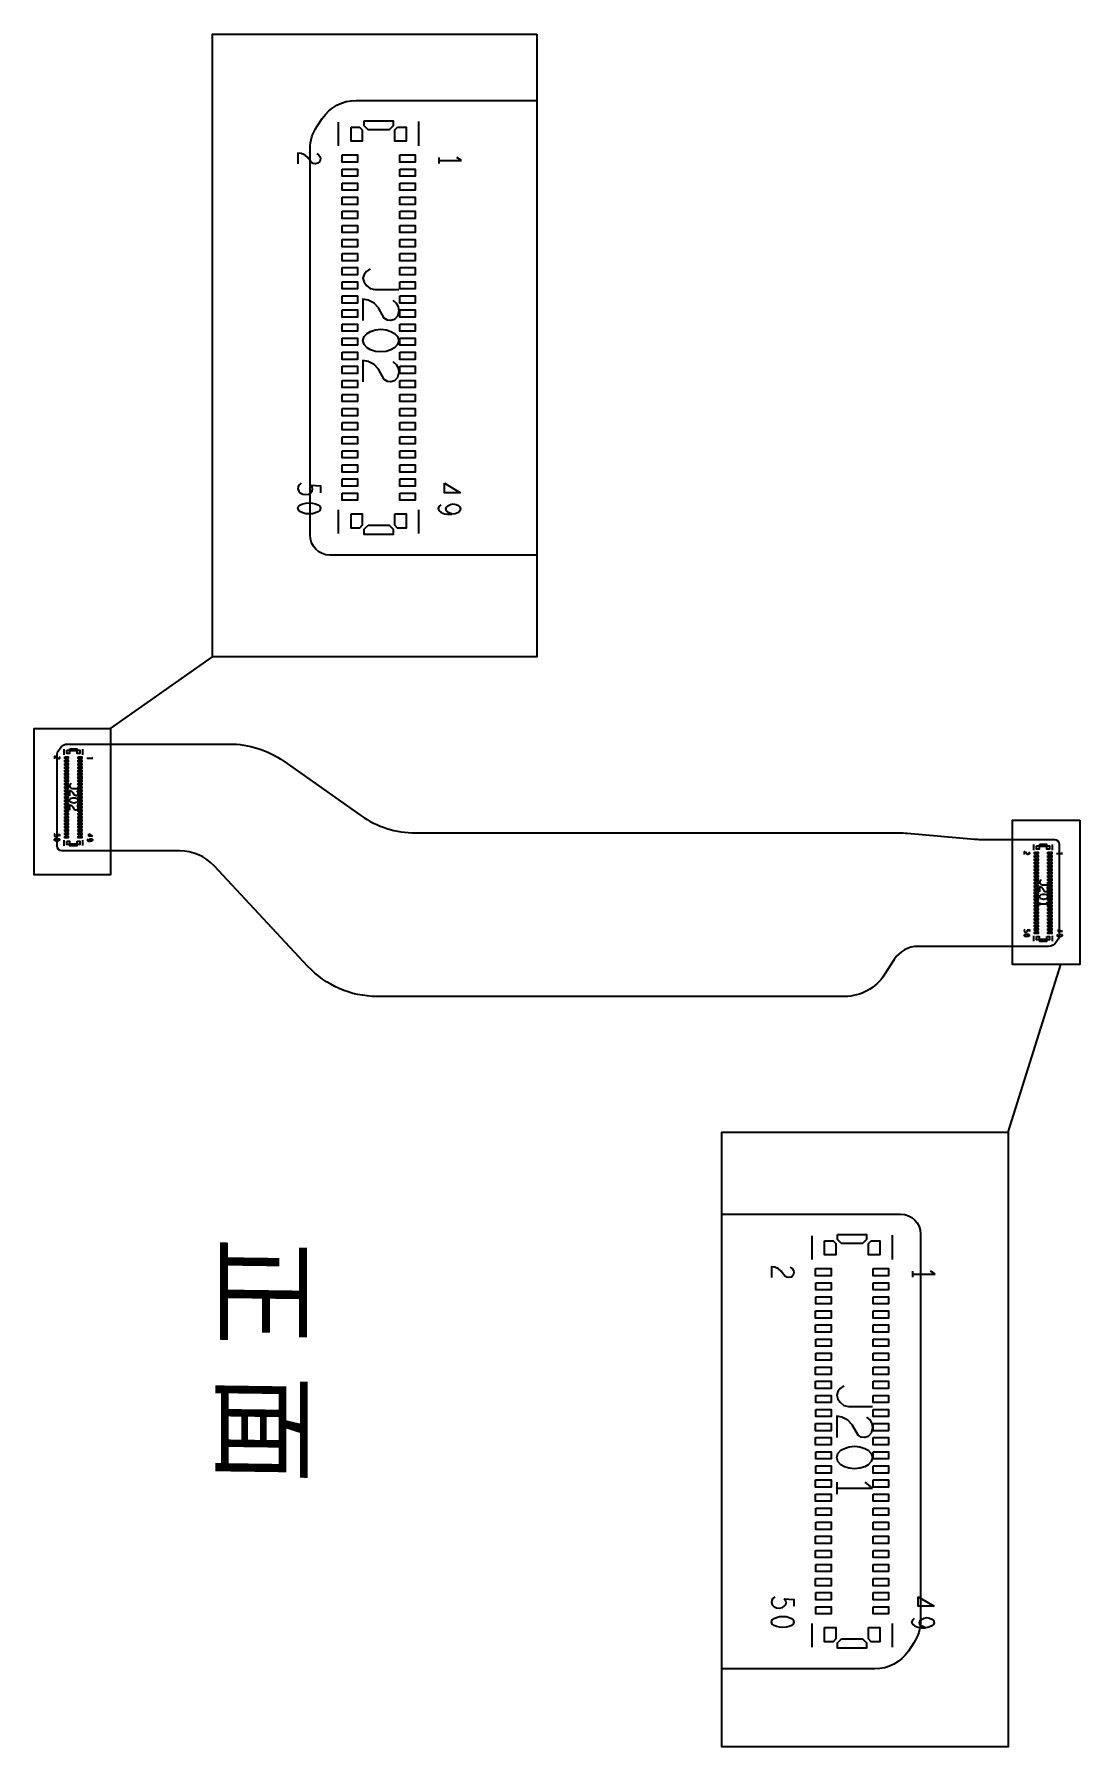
# Model space of a CAD drawing. Header units: millimetres. Extents: x 164 to 1164, y 133 to 906.
# Drawn here: x 1053 to 1163.6, y 710.1 to 891.2 of the extents above; entities that cross this region are included whole.
import ezdxf

# ---------------------------------------------------------------- set-up
doc = ezdxf.new("R2010")
doc.units = ezdxf.units.MM
for name, color, linetype in [('gbr-dxf_layer0', 7, 'Continuous'), ('lingjian_layer1', 7, 'Continuous'), ('outline_layer0', 7, 'Continuous'), ('備註', 1, 'Continuous')]:
    doc.layers.add(name, color=color, linetype=linetype)
doc.styles.get("Standard").update_dxf_attribs({"font": ''})
doc.styles.get('Standard').set_extended_font_data('SimSun')

msp = doc.modelspace()

# ---------------------------------------------------------------- linework, layer by layer
at = {"layer": 'gbr-dxf_layer0'}
for points in [[(1087.86, 882.09), (1090.92, 882.09), (1090.92, 881.54), (1090.5, 881.11), (1088.29, 881.11), (1087.86, 881.54)], [(1086.48, 881.41), (1087.37, 881.41), (1087.67, 881.11), (1087.67, 879.92), (1086.48, 879.92)], [(1091.41, 881.41), (1092.31, 881.41), (1092.31, 879.92), (1091.12, 879.92), (1091.12, 881.11)], [(1085.54, 878.47), (1087.16, 878.47), (1087.16, 877.71), (1085.54, 877.71)], [(1091.63, 878.47), (1093.25, 878.47), (1093.25, 877.71), (1091.63, 877.71)], [(1085.54, 876.98), (1087.16, 876.98), (1087.16, 876.22), (1085.54, 876.22)], [(1091.63, 876.98), (1093.25, 876.98), (1093.25, 876.22), (1091.63, 876.22)], [(1085.54, 875.49), (1087.16, 875.49), (1087.16, 874.73), (1085.54, 874.73)], [(1091.63, 875.49), (1093.25, 875.49), (1093.25, 874.73), (1091.63, 874.73)], [(1085.54, 874), (1087.16, 874), (1087.16, 873.24), (1085.54, 873.24)], [(1091.63, 874), (1093.25, 874), (1093.25, 873.24), (1091.63, 873.24)], [(1085.54, 872.51), (1087.16, 872.51), (1087.16, 871.75), (1085.54, 871.75)], [(1091.63, 872.51), (1093.25, 872.51), (1093.25, 871.75), (1091.63, 871.75)], [(1085.54, 871.02), (1087.16, 871.02), (1087.16, 870.26), (1085.54, 870.26)], [(1085.54, 869.53), (1087.16, 869.53), (1087.16, 868.77), (1085.54, 868.77)], [(1091.63, 871.02), (1093.25, 871.02), (1093.25, 870.26), (1091.63, 870.26)], [(1091.63, 869.53), (1093.25, 869.53), (1093.25, 868.77), (1091.63, 868.77)], [(1085.54, 868.04), (1087.16, 868.04), (1087.16, 867.28), (1085.54, 867.28)], [(1091.63, 868.04), (1093.25, 868.04), (1093.25, 867.28), (1091.63, 867.28)], [(1085.54, 866.55), (1087.16, 866.55), (1087.16, 865.79), (1085.54, 865.79)], [(1091.63, 866.55), (1093.25, 866.55), (1093.25, 865.79), (1091.63, 865.79)], [(1085.54, 865.06), (1087.16, 865.06), (1087.16, 864.3), (1085.54, 864.3)], [(1091.63, 865.06), (1093.25, 865.06), (1093.25, 864.3), (1091.63, 864.3)], [(1085.54, 863.57), (1087.16, 863.57), (1087.16, 862.81), (1085.54, 862.81)], [(1091.63, 863.57), (1093.25, 863.57), (1093.25, 862.81), (1091.63, 862.81)], [(1085.54, 862.08), (1087.16, 862.08), (1087.16, 861.32), (1085.54, 861.32)], [(1085.54, 860.59), (1087.16, 860.59), (1087.16, 859.83), (1085.54, 859.83)], [(1091.63, 862.08), (1093.25, 862.08), (1093.25, 861.32), (1091.63, 861.32)], [(1091.63, 860.59), (1093.25, 860.59), (1093.25, 859.83), (1091.63, 859.83)], [(1085.54, 859.1), (1087.16, 859.1), (1087.16, 858.34), (1085.54, 858.34)], [(1091.63, 859.1), (1093.25, 859.1), (1093.25, 858.34), (1091.63, 858.34)], [(1085.54, 857.61), (1087.16, 857.61), (1087.16, 856.85), (1085.54, 856.85)], [(1091.63, 857.61), (1093.25, 857.61), (1093.25, 856.85), (1091.63, 856.85)], [(1085.54, 856.12), (1087.16, 856.12), (1087.16, 855.36), (1085.54, 855.36)], [(1091.63, 856.12), (1093.25, 856.12), (1093.25, 855.36), (1091.63, 855.36)], [(1085.54, 854.63), (1087.16, 854.63), (1087.16, 853.87), (1085.54, 853.87)], [(1085.54, 853.14), (1087.16, 853.14), (1087.16, 852.38), (1085.54, 852.38)], [(1091.63, 854.63), (1093.25, 854.63), (1093.25, 853.87), (1091.63, 853.87)], [(1091.63, 853.14), (1093.25, 853.14), (1093.25, 852.38), (1091.63, 852.38)], [(1085.54, 851.65), (1087.16, 851.65), (1087.16, 850.89), (1085.54, 850.89)], [(1091.63, 851.65), (1093.25, 851.65), (1093.25, 850.89), (1091.63, 850.89)], [(1085.54, 850.16), (1087.16, 850.16), (1087.16, 849.4), (1085.54, 849.4)], [(1091.63, 850.16), (1093.25, 850.16), (1093.25, 849.4), (1091.63, 849.4)], [(1085.54, 848.67), (1087.16, 848.67), (1087.16, 847.91), (1085.54, 847.91)], [(1091.63, 848.67), (1093.25, 848.67), (1093.25, 847.91), (1091.63, 847.91)], [(1085.54, 847.18), (1087.16, 847.18), (1087.16, 846.42), (1085.54, 846.42)], [(1091.63, 847.18), (1093.25, 847.18), (1093.25, 846.42), (1091.63, 846.42)], [(1085.54, 845.69), (1087.16, 845.69), (1087.16, 844.93), (1085.54, 844.93)], [(1085.54, 844.2), (1087.16, 844.2), (1087.16, 843.44), (1085.54, 843.44)], [(1091.63, 845.69), (1093.25, 845.69), (1093.25, 844.93), (1091.63, 844.93)], [(1091.63, 844.2), (1093.25, 844.2), (1093.25, 843.44), (1091.63, 843.44)], [(1085.54, 842.71), (1087.16, 842.71), (1087.16, 841.95), (1085.54, 841.95)], [(1091.63, 842.71), (1093.25, 842.71), (1093.25, 841.95), (1091.63, 841.95)], [(1086.48, 840.5), (1087.67, 840.5), (1087.67, 839.3), (1087.37, 839.01), (1086.48, 839.01)], [(1091.12, 840.5), (1092.31, 840.5), (1092.31, 839.01), (1091.41, 839.01), (1091.12, 839.31)], [(1088.29, 839.3), (1090.5, 839.3), (1090.92, 838.88), (1090.92, 838.32), (1087.86, 838.32), (1087.86, 838.88)], [(1056.41, 815.51), (1056.62, 815.51), (1056.69, 815.44), (1056.69, 815.16), (1056.41, 815.16)], [(1056.74, 815.67), (1057.46, 815.67), (1057.46, 815.54), (1057.36, 815.44), (1056.84, 815.44), (1056.74, 815.54)], [(1057.57, 815.51), (1057.78, 815.51), (1057.78, 815.16), (1057.5, 815.16), (1057.5, 815.44)], [(1056.19, 814.82), (1056.57, 814.82), (1056.57, 814.64), (1056.19, 814.64)], [(1056.19, 814.47), (1056.57, 814.47), (1056.57, 814.29), (1056.19, 814.29)], [(1056.19, 814.12), (1056.57, 814.12), (1056.57, 813.94), (1056.19, 813.94)], [(1056.19, 813.77), (1056.57, 813.77), (1056.57, 813.59), (1056.19, 813.59)], [(1056.19, 813.42), (1056.57, 813.42), (1056.57, 813.24), (1056.19, 813.24)], [(1057.62, 814.82), (1058, 814.82), (1058, 814.64), (1057.62, 814.64)], [(1057.62, 814.47), (1058, 814.47), (1058, 814.29), (1057.62, 814.29)], [(1057.62, 814.12), (1058, 814.12), (1058, 813.94), (1057.62, 813.94)], [(1057.62, 813.77), (1058, 813.77), (1058, 813.59), (1057.62, 813.59)], [(1057.62, 813.42), (1058, 813.42), (1058, 813.24), (1057.62, 813.24)], [(1056.19, 813.07), (1056.57, 813.07), (1056.57, 812.89), (1056.19, 812.89)], [(1056.19, 812.72), (1056.57, 812.72), (1056.57, 812.54), (1056.19, 812.54)], [(1056.19, 812.37), (1056.57, 812.37), (1056.57, 812.19), (1056.19, 812.19)], [(1056.19, 812.02), (1056.57, 812.02), (1056.57, 811.84), (1056.19, 811.84)], [(1056.19, 811.67), (1056.57, 811.67), (1056.57, 811.49), (1056.19, 811.49)], [(1057.62, 813.07), (1058, 813.07), (1058, 812.89), (1057.62, 812.89)], [(1057.62, 812.72), (1058, 812.72), (1058, 812.54), (1057.62, 812.54)], [(1057.62, 812.37), (1058, 812.37), (1058, 812.19), (1057.62, 812.19)], [(1057.62, 812.02), (1058, 812.02), (1058, 811.84), (1057.62, 811.84)], [(1057.62, 811.67), (1058, 811.67), (1058, 811.49), (1057.62, 811.49)], [(1056.19, 811.32), (1056.57, 811.32), (1056.57, 811.14), (1056.19, 811.14)], [(1056.19, 810.97), (1056.57, 810.97), (1056.57, 810.79), (1056.19, 810.79)], [(1056.19, 810.62), (1056.57, 810.62), (1056.57, 810.44), (1056.19, 810.44)], [(1056.19, 810.27), (1056.57, 810.27), (1056.57, 810.09), (1056.19, 810.09)], [(1056.19, 809.92), (1056.57, 809.92), (1056.57, 809.74), (1056.19, 809.74)], [(1057.62, 811.32), (1058, 811.32), (1058, 811.14), (1057.62, 811.14)], [(1057.62, 810.97), (1058, 810.97), (1058, 810.79), (1057.62, 810.79)], [(1057.62, 810.62), (1058, 810.62), (1058, 810.44), (1057.62, 810.44)], [(1057.62, 810.27), (1058, 810.27), (1058, 810.09), (1057.62, 810.09)], [(1057.62, 809.92), (1058, 809.92), (1058, 809.74), (1057.62, 809.74)], [(1056.19, 809.57), (1056.57, 809.57), (1056.57, 809.39), (1056.19, 809.39)], [(1056.19, 809.22), (1056.57, 809.22), (1056.57, 809.04), (1056.19, 809.04)], [(1056.19, 808.87), (1056.57, 808.87), (1056.57, 808.69), (1056.19, 808.69)], [(1056.19, 808.52), (1056.57, 808.52), (1056.57, 808.34), (1056.19, 808.34)], [(1056.19, 808.17), (1056.57, 808.17), (1056.57, 807.99), (1056.19, 807.99)], [(1056.19, 807.82), (1056.57, 807.82), (1056.57, 807.64), (1056.19, 807.64)], [(1057.62, 809.57), (1058, 809.57), (1058, 809.39), (1057.62, 809.39)], [(1057.62, 809.22), (1058, 809.22), (1058, 809.04), (1057.62, 809.04)], [(1057.62, 808.87), (1058, 808.87), (1058, 808.69), (1057.62, 808.69)], [(1057.62, 808.52), (1058, 808.52), (1058, 808.34), (1057.62, 808.34)], [(1057.62, 808.17), (1058, 808.17), (1058, 807.99), (1057.62, 807.99)], [(1057.62, 807.82), (1058, 807.82), (1058, 807.64), (1057.62, 807.64)], [(1056.19, 807.47), (1056.57, 807.47), (1056.57, 807.29), (1056.19, 807.29)], [(1056.19, 807.12), (1056.57, 807.12), (1056.57, 806.94), (1056.19, 806.94)], [(1056.19, 806.77), (1056.57, 806.77), (1056.57, 806.59), (1056.19, 806.59)], [(1056.19, 806.42), (1056.57, 806.42), (1056.57, 806.24), (1056.19, 806.24)], [(1057.62, 807.47), (1058, 807.47), (1058, 807.29), (1057.62, 807.29)], [(1057.62, 807.12), (1058, 807.12), (1058, 806.94), (1057.62, 806.94)], [(1057.62, 806.77), (1058, 806.77), (1058, 806.59), (1057.62, 806.59)], [(1057.62, 806.42), (1058, 806.42), (1058, 806.24), (1057.62, 806.24)], [(1056.41, 805.9), (1056.69, 805.9), (1056.69, 805.62), (1056.62, 805.55), (1056.41, 805.55)], [(1056.84, 805.62), (1057.36, 805.62), (1057.46, 805.52), (1057.46, 805.39), (1056.74, 805.39), (1056.74, 805.52)], [(1057.5, 805.9), (1057.78, 805.9), (1057.78, 805.55), (1057.57, 805.55), (1057.5, 805.62)], [(1158.77, 804.72), (1159.16, 804.72), (1159.16, 804.54), (1158.77, 804.54)], [(1158.77, 804.37), (1159.16, 804.37), (1159.16, 804.19), (1158.77, 804.19)], [(1158.99, 805.41), (1159.2, 805.41), (1159.27, 805.34), (1159.27, 805.06), (1158.99, 805.06)], [(1159.32, 805.57), (1160.04, 805.57), (1160.04, 805.44), (1159.94, 805.34), (1159.42, 805.34), (1159.32, 805.44)], [(1160.16, 805.41), (1160.37, 805.41), (1160.37, 805.06), (1160.09, 805.06), (1160.09, 805.34)], [(1160.2, 804.72), (1160.59, 804.72), (1160.59, 804.54), (1160.2, 804.54)], [(1160.2, 804.37), (1160.59, 804.37), (1160.59, 804.19), (1160.2, 804.19)], [(1158.77, 804.02), (1159.16, 804.02), (1159.16, 803.84), (1158.77, 803.84)], [(1158.77, 803.67), (1159.16, 803.67), (1159.16, 803.49), (1158.77, 803.49)], [(1158.77, 803.32), (1159.16, 803.32), (1159.16, 803.14), (1158.77, 803.14)], [(1158.77, 802.97), (1159.16, 802.97), (1159.16, 802.79), (1158.77, 802.79)], [(1158.77, 802.62), (1159.16, 802.62), (1159.16, 802.44), (1158.77, 802.44)], [(1160.2, 804.02), (1160.59, 804.02), (1160.59, 803.84), (1160.2, 803.84)], [(1160.2, 803.67), (1160.59, 803.67), (1160.59, 803.49), (1160.2, 803.49)], [(1160.2, 803.32), (1160.59, 803.32), (1160.59, 803.14), (1160.2, 803.14)], [(1160.2, 802.97), (1160.59, 802.97), (1160.59, 802.79), (1160.2, 802.79)], [(1160.2, 802.62), (1160.59, 802.62), (1160.59, 802.44), (1160.2, 802.44)], [(1158.77, 802.27), (1159.16, 802.27), (1159.16, 802.09), (1158.77, 802.09)], [(1158.77, 801.92), (1159.16, 801.92), (1159.16, 801.74), (1158.77, 801.74)], [(1158.77, 801.57), (1159.16, 801.57), (1159.16, 801.39), (1158.77, 801.39)], [(1158.77, 801.22), (1159.16, 801.22), (1159.16, 801.04), (1158.77, 801.04)], [(1158.77, 800.87), (1159.16, 800.87), (1159.16, 800.69), (1158.77, 800.69)], [(1160.2, 802.27), (1160.59, 802.27), (1160.59, 802.09), (1160.2, 802.09)], [(1160.2, 801.92), (1160.59, 801.92), (1160.59, 801.74), (1160.2, 801.74)], [(1160.2, 801.57), (1160.59, 801.57), (1160.59, 801.39), (1160.2, 801.39)], [(1160.2, 801.22), (1160.59, 801.22), (1160.59, 801.04), (1160.2, 801.04)], [(1160.2, 800.87), (1160.59, 800.87), (1160.59, 800.69), (1160.2, 800.69)], [(1158.77, 800.52), (1159.16, 800.52), (1159.16, 800.34), (1158.77, 800.34)], [(1158.77, 800.17), (1159.16, 800.17), (1159.16, 799.99), (1158.77, 799.99)], [(1158.77, 799.82), (1159.16, 799.82), (1159.16, 799.64), (1158.77, 799.64)], [(1158.77, 799.47), (1159.16, 799.47), (1159.16, 799.29), (1158.77, 799.29)], [(1158.77, 799.12), (1159.16, 799.12), (1159.16, 798.94), (1158.77, 798.94)], [(1158.77, 798.77), (1159.16, 798.77), (1159.16, 798.59), (1158.77, 798.59)], [(1160.2, 800.52), (1160.59, 800.52), (1160.59, 800.34), (1160.2, 800.34)], [(1160.2, 800.17), (1160.59, 800.17), (1160.59, 799.99), (1160.2, 799.99)], [(1160.2, 799.82), (1160.59, 799.82), (1160.59, 799.64), (1160.2, 799.64)], [(1160.2, 799.47), (1160.59, 799.47), (1160.59, 799.29), (1160.2, 799.29)], [(1160.2, 799.12), (1160.59, 799.12), (1160.59, 798.94), (1160.2, 798.94)], [(1160.2, 798.77), (1160.59, 798.77), (1160.59, 798.59), (1160.2, 798.59)], [(1158.77, 798.42), (1159.16, 798.42), (1159.16, 798.24), (1158.77, 798.24)], [(1158.77, 798.07), (1159.16, 798.07), (1159.16, 797.89), (1158.77, 797.89)], [(1158.77, 797.72), (1159.16, 797.72), (1159.16, 797.54), (1158.77, 797.54)], [(1158.77, 797.37), (1159.16, 797.37), (1159.16, 797.19), (1158.77, 797.19)], [(1158.77, 797.02), (1159.16, 797.02), (1159.16, 796.84), (1158.77, 796.84)], [(1160.2, 798.42), (1160.59, 798.42), (1160.59, 798.24), (1160.2, 798.24)], [(1160.2, 798.07), (1160.59, 798.07), (1160.59, 797.89), (1160.2, 797.89)], [(1160.2, 797.72), (1160.59, 797.72), (1160.59, 797.54), (1160.2, 797.54)], [(1160.2, 797.37), (1160.59, 797.37), (1160.59, 797.19), (1160.2, 797.19)], [(1160.2, 797.02), (1160.59, 797.02), (1160.59, 796.84), (1160.2, 796.84)], [(1158.77, 796.67), (1159.16, 796.67), (1159.16, 796.49), (1158.77, 796.49)], [(1158.77, 796.32), (1159.16, 796.32), (1159.16, 796.14), (1158.77, 796.14)], [(1158.99, 795.8), (1159.27, 795.8), (1159.27, 795.52), (1159.2, 795.45), (1158.99, 795.45)], [(1159.42, 795.52), (1159.94, 795.52), (1160.04, 795.42), (1160.04, 795.29), (1159.32, 795.29), (1159.32, 795.42)], [(1160.09, 795.8), (1160.37, 795.8), (1160.37, 795.45), (1160.16, 795.45), (1160.09, 795.52)], [(1160.2, 796.67), (1160.59, 796.67), (1160.59, 796.49), (1160.2, 796.49)], [(1160.2, 796.32), (1160.59, 796.32), (1160.59, 796.14), (1160.2, 796.14)], [(1137.95, 764.31), (1141.01, 764.31), (1141.01, 763.76), (1140.59, 763.33), (1138.37, 763.33), (1137.95, 763.76)], [(1136.56, 763.63), (1137.46, 763.63), (1137.76, 763.33), (1137.76, 762.14), (1136.56, 762.14)], [(1141.5, 763.63), (1142.4, 763.63), (1142.4, 762.14), (1141.21, 762.14), (1141.21, 763.33)], [(1135.62, 760.69), (1137.25, 760.69), (1137.25, 759.93), (1135.62, 759.93)], [(1135.63, 759.2), (1137.25, 759.2), (1137.25, 758.44), (1135.63, 758.44)], [(1141.71, 760.69), (1143.34, 760.69), (1143.34, 759.93), (1141.71, 759.93)], [(1141.71, 759.2), (1143.34, 759.2), (1143.34, 758.44), (1141.71, 758.44)], [(1135.63, 757.71), (1137.25, 757.71), (1137.25, 756.95), (1135.63, 756.95)], [(1141.71, 757.71), (1143.34, 757.71), (1143.34, 756.95), (1141.71, 756.95)], [(1135.62, 756.22), (1137.25, 756.22), (1137.25, 755.46), (1135.62, 755.46)], [(1141.71, 756.22), (1143.34, 756.22), (1143.34, 755.46), (1141.71, 755.46)], [(1135.62, 754.73), (1137.25, 754.73), (1137.25, 753.97), (1135.62, 753.97)], [(1141.71, 754.73), (1143.34, 754.73), (1143.34, 753.97), (1141.71, 753.97)], [(1135.63, 753.24), (1137.25, 753.24), (1137.25, 752.48), (1135.63, 752.48)], [(1135.63, 751.75), (1137.25, 751.75), (1137.25, 750.99), (1135.63, 750.99)], [(1141.71, 753.24), (1143.34, 753.24), (1143.34, 752.48), (1141.71, 752.48)], [(1141.71, 751.75), (1143.34, 751.75), (1143.34, 750.99), (1141.71, 750.99)], [(1135.62, 750.26), (1137.25, 750.26), (1137.25, 749.5), (1135.62, 749.5)], [(1141.71, 750.26), (1143.34, 750.26), (1143.34, 749.5), (1141.71, 749.5)], [(1135.62, 748.77), (1137.25, 748.77), (1137.25, 748.01), (1135.62, 748.01)], [(1141.71, 748.77), (1143.34, 748.77), (1143.34, 748.01), (1141.71, 748.01)], [(1135.63, 747.28), (1137.25, 747.28), (1137.25, 746.52), (1135.63, 746.52)], [(1141.71, 747.28), (1143.34, 747.28), (1143.34, 746.52), (1141.71, 746.52)], [(1135.63, 745.79), (1137.25, 745.79), (1137.25, 745.03), (1135.63, 745.03)], [(1141.71, 745.79), (1143.34, 745.79), (1143.34, 745.03), (1141.71, 745.03)], [(1135.62, 744.3), (1137.25, 744.3), (1137.25, 743.54), (1135.62, 743.54)], [(1135.62, 742.81), (1137.25, 742.81), (1137.25, 742.05), (1135.62, 742.05)], [(1141.71, 744.3), (1143.34, 744.3), (1143.34, 743.54), (1141.71, 743.54)], [(1141.71, 742.81), (1143.34, 742.81), (1143.34, 742.05), (1141.71, 742.05)], [(1135.63, 741.32), (1137.25, 741.32), (1137.25, 740.56), (1135.63, 740.56)], [(1141.71, 741.32), (1143.34, 741.32), (1143.34, 740.56), (1141.71, 740.56)], [(1135.63, 739.83), (1137.25, 739.83), (1137.25, 739.07), (1135.63, 739.07)], [(1141.71, 739.83), (1143.34, 739.83), (1143.34, 739.07), (1141.71, 739.07)], [(1135.62, 738.34), (1137.25, 738.34), (1137.25, 737.58), (1135.62, 737.58)], [(1141.71, 738.34), (1143.34, 738.34), (1143.34, 737.58), (1141.71, 737.58)], [(1135.62, 736.85), (1137.25, 736.85), (1137.25, 736.09), (1135.62, 736.09)], [(1135.63, 735.36), (1137.25, 735.36), (1137.25, 734.6), (1135.63, 734.6)], [(1141.71, 736.85), (1143.34, 736.85), (1143.34, 736.09), (1141.71, 736.09)], [(1141.71, 735.36), (1143.34, 735.36), (1143.34, 734.6), (1141.71, 734.6)], [(1135.63, 733.87), (1137.25, 733.87), (1137.25, 733.11), (1135.63, 733.11)], [(1141.71, 733.87), (1143.34, 733.87), (1143.34, 733.11), (1141.71, 733.11)], [(1135.62, 732.38), (1137.25, 732.38), (1137.25, 731.62), (1135.62, 731.62)], [(1141.71, 732.38), (1143.34, 732.38), (1143.34, 731.62), (1141.71, 731.62)], [(1135.62, 730.89), (1137.25, 730.89), (1137.25, 730.13), (1135.62, 730.13)], [(1141.71, 730.89), (1143.34, 730.89), (1143.34, 730.13), (1141.71, 730.13)], [(1135.63, 729.4), (1137.25, 729.4), (1137.25, 728.64), (1135.63, 728.64)], [(1141.71, 729.4), (1143.34, 729.4), (1143.34, 728.64), (1141.71, 728.64)], [(1135.62, 727.91), (1137.25, 727.91), (1137.25, 727.15), (1135.62, 727.15)], [(1135.63, 726.42), (1137.25, 726.42), (1137.25, 725.66), (1135.63, 725.66)], [(1141.71, 727.91), (1143.34, 727.91), (1143.34, 727.15), (1141.71, 727.15)], [(1141.71, 726.42), (1143.34, 726.42), (1143.34, 725.66), (1141.71, 725.66)], [(1135.63, 724.93), (1137.25, 724.93), (1137.25, 724.17), (1135.63, 724.17)], [(1141.71, 724.93), (1143.34, 724.93), (1143.34, 724.17), (1141.71, 724.17)], [(1136.56, 722.72), (1137.76, 722.72), (1137.76, 721.52), (1137.46, 721.23), (1136.56, 721.23)], [(1141.21, 722.72), (1142.4, 722.72), (1142.4, 721.23), (1141.5, 721.23), (1141.21, 721.52)], [(1138.37, 721.52), (1140.59, 721.52), (1141.01, 721.1), (1141.01, 720.54), (1137.95, 720.54), (1137.95, 721.1)]]:
    msp.add_lwpolyline(points, close=True, dxfattribs=at)
at = {"layer": 'lingjian_layer1'}
for p, q in [((1085.13, 881.95), (1085.13, 879.42)), ((1093.66, 879.42), (1093.66, 882)), ((1095.78, 878.21), (1095.78, 877.57)), ((1095.78, 877.89), (1098.16, 877.89)), ((1098.16, 877.89), (1097.68, 878.21)), ((1096.36, 843.75), (1098.07, 842.75)), ((1085.13, 840.95), (1085.13, 838.43)), ((1093.66, 838.45), (1093.66, 840.95)), ((1056.1, 815.63), (1056.1, 815.04)), ((1058.1, 815.04), (1058.1, 815.64)), ((1058.6, 814.76), (1058.6, 814.6)), ((1058.6, 814.68), (1059.16, 814.68)), ((1059.16, 814.68), (1059.05, 814.76)), ((1056.1, 806), (1056.1, 805.41)), ((1058.1, 805.42), (1058.1, 806)), ((1058.74, 806.66), (1059.14, 806.43)), ((1158.68, 805.53), (1158.68, 804.94)), ((1160.68, 804.94), (1160.68, 805.54)), ((1161.18, 804.66), (1161.18, 804.5)), ((1161.18, 804.58), (1161.74, 804.58)), ((1161.74, 804.58), (1161.63, 804.66)), ((1159.3, 799.41), (1159.3, 799.11)), ((1159.3, 799.26), (1160.19, 799.26)), ((1160.19, 799.26), (1160.01, 799.41)), ((1158.68, 795.9), (1158.68, 795.31)), ((1160.68, 795.32), (1160.68, 795.9)), ((1161.32, 796.56), (1161.72, 796.33)), ((1135.22, 764.17), (1135.22, 761.64)), ((1143.74, 761.64), (1143.74, 764.22)), ((1145.87, 760.43), (1145.87, 759.79)), ((1145.87, 760.11), (1148.25, 760.11)), ((1148.25, 760.11), (1147.77, 760.43)), ((1137.85, 738.11), (1137.85, 736.82)), ((1137.85, 737.46), (1141.63, 737.46)), ((1141.63, 737.46), (1140.87, 738.11)), ((1146.45, 725.97), (1148.16, 724.97)), ((1135.22, 723.17), (1135.22, 720.65)), ((1143.74, 720.66), (1143.74, 723.17))]:
    msp.add_line(p, q, dxfattribs=at)
for points in [[(1082.85, 878.61), (1083.09, 878.45), (1083.2, 878.26), (1083.24, 878.05), (1083.17, 877.77), (1082.97, 877.59), (1082.73, 877.53), (1082.49, 877.56), (1082.29, 877.67), (1081.9, 878.21), (1081.62, 878.45), (1081.22, 878.61), (1080.86, 878.67), (1080.86, 877.53)], [(1088.49, 866.41), (1088.11, 866.14), (1087.86, 865.81), (1087.73, 865.44), (1087.86, 865), (1088.11, 864.68), (1088.49, 864.35), (1088.99, 864.25), (1091.52, 864.25)], [(1090.89, 863.11), (1091.26, 862.79), (1091.45, 862.41), (1091.52, 861.98), (1091.39, 861.43), (1091.08, 861.06), (1090.7, 860.95), (1090.32, 861), (1090, 861.22), (1089.37, 862.3), (1088.93, 862.79), (1088.3, 863.11), (1087.73, 863.22), (1087.73, 860.95)], [(1090.89, 856.62), (1091.26, 856.3), (1091.45, 855.92), (1091.52, 855.49), (1091.39, 854.95), (1091.08, 854.57), (1090.7, 854.46), (1090.32, 854.51), (1090, 854.73), (1089.37, 855.81), (1088.93, 856.3), (1088.3, 856.62), (1087.73, 856.73), (1087.73, 854.46)], [(1081.22, 843.75), (1081.02, 843.59), (1080.9, 843.4), (1080.86, 843.15), (1080.94, 842.91), (1081.1, 842.72), (1081.38, 842.59), (1081.7, 842.56), (1082.01, 842.61), (1082.21, 842.75), (1082.37, 842.94), (1082.41, 843.13), (1082.37, 843.32), (1082.21, 843.56)], [(1082.21, 843.56), (1083.24, 843.48), (1083.24, 842.75)], [(1098.07, 842.75), (1096.36, 842.75), (1096.36, 843.75)], [(1095.97, 841.48), (1095.77, 841.29), (1095.69, 841.07), (1095.77, 840.86), (1096.01, 840.67), (1096.36, 840.53), (1096.72, 840.48), (1097.16, 840.48)], [(1055.56, 814.85), (1055.62, 814.81), (1055.64, 814.77), (1055.65, 814.72), (1055.64, 814.65), (1055.59, 814.61), (1055.53, 814.6), (1055.48, 814.6), (1055.43, 814.63), (1055.34, 814.75), (1055.27, 814.81), (1055.18, 814.85), (1055.1, 814.86), (1055.1, 814.6)], [(1056.89, 811.98), (1056.8, 811.92), (1056.74, 811.84), (1056.71, 811.76), (1056.74, 811.65), (1056.8, 811.58), (1056.89, 811.5), (1057, 811.48), (1057.6, 811.48)], [(1057.45, 811.21), (1057.54, 811.13), (1057.58, 811.04), (1057.6, 810.94), (1057.57, 810.82), (1057.49, 810.73), (1057.4, 810.7), (1057.32, 810.71), (1057.24, 810.76), (1057.09, 811.02), (1056.99, 811.13), (1056.84, 811.21), (1056.71, 811.23), (1056.71, 810.7)], [(1057.45, 809.68), (1057.54, 809.61), (1057.58, 809.52), (1057.6, 809.42), (1057.57, 809.29), (1057.49, 809.2), (1057.4, 809.18), (1057.32, 809.19), (1057.24, 809.24), (1057.09, 809.49), (1056.99, 809.61), (1056.84, 809.68), (1056.71, 809.71), (1056.71, 809.18)], [(1055.18, 806.66), (1055.13, 806.62), (1055.1, 806.58), (1055.1, 806.52), (1055.11, 806.46), (1055.15, 806.42), (1055.22, 806.39), (1055.29, 806.38), (1055.37, 806.39), (1055.41, 806.43), (1055.45, 806.47), (1055.46, 806.52), (1055.45, 806.56), (1055.41, 806.62)], [(1055.41, 806.62), (1055.65, 806.6), (1055.65, 806.43)], [(1058.64, 806.13), (1058.6, 806.08), (1058.58, 806.03), (1058.6, 805.98), (1058.65, 805.94), (1058.74, 805.91), (1058.82, 805.89), (1058.92, 805.89)], [(1059.14, 806.43), (1058.74, 806.43), (1058.74, 806.66)], [(1158.14, 804.75), (1158.2, 804.71), (1158.23, 804.67), (1158.24, 804.62), (1158.22, 804.55), (1158.17, 804.51), (1158.12, 804.5), (1158.06, 804.5), (1158.01, 804.53), (1157.92, 804.65), (1157.85, 804.71), (1157.76, 804.75), (1157.68, 804.76), (1157.68, 804.5)], [(1159.47, 801.8), (1159.39, 801.74), (1159.33, 801.66), (1159.3, 801.57), (1159.33, 801.47), (1159.39, 801.4), (1159.47, 801.32), (1159.59, 801.29), (1160.19, 801.29)], [(1160.04, 801.03), (1160.13, 800.95), (1160.17, 800.86), (1160.19, 800.76), (1160.16, 800.63), (1160.08, 800.54), (1159.99, 800.52), (1159.9, 800.53), (1159.83, 800.58), (1159.68, 800.84), (1159.58, 800.95), (1159.43, 801.03), (1159.3, 801.05), (1159.3, 800.52)], [(1157.76, 796.56), (1157.71, 796.52), (1157.69, 796.48), (1157.68, 796.42), (1157.7, 796.36), (1157.73, 796.32), (1157.8, 796.29), (1157.87, 796.28), (1157.95, 796.29), (1157.99, 796.33), (1158.03, 796.37), (1158.04, 796.41), (1158.03, 796.46), (1157.99, 796.52)], [(1157.99, 796.52), (1158.24, 796.5), (1158.24, 796.33)], [(1161.22, 796.03), (1161.18, 795.98), (1161.16, 795.93), (1161.18, 795.88), (1161.23, 795.84), (1161.32, 795.81), (1161.4, 795.79), (1161.5, 795.79)], [(1161.72, 796.33), (1161.32, 796.33), (1161.32, 796.56)], [(1132.94, 760.83), (1133.17, 760.67), (1133.29, 760.48), (1133.33, 760.26), (1133.25, 759.99), (1133.06, 759.8), (1132.82, 759.75), (1132.58, 759.78), (1132.38, 759.89), (1131.98, 760.43), (1131.71, 760.67), (1131.31, 760.83), (1130.95, 760.89), (1130.95, 759.75)], [(1138.6, 748.28), (1138.23, 748.01), (1137.97, 747.68), (1137.85, 747.31), (1137.97, 746.87), (1138.23, 746.55), (1138.6, 746.22), (1139.11, 746.12), (1141.63, 746.12)], [(1141, 744.98), (1141.38, 744.66), (1141.57, 744.28), (1141.63, 743.84), (1141.51, 743.3), (1141.19, 742.93), (1140.81, 742.82), (1140.43, 742.87), (1140.12, 743.09), (1139.49, 744.17), (1139.04, 744.66), (1138.41, 744.98), (1137.85, 745.09), (1137.85, 742.82)], [(1131.31, 725.97), (1131.11, 725.8), (1130.99, 725.62), (1130.95, 725.37), (1131.03, 725.13), (1131.19, 724.94), (1131.47, 724.8), (1131.79, 724.78), (1132.1, 724.83), (1132.3, 724.97), (1132.46, 725.16), (1132.5, 725.35), (1132.46, 725.53), (1132.3, 725.78)], [(1132.3, 725.78), (1133.33, 725.7), (1133.33, 724.97)], [(1148.16, 724.97), (1146.45, 724.97), (1146.45, 725.97)], [(1146.06, 723.7), (1145.86, 723.51), (1145.78, 723.29), (1145.86, 723.08), (1146.09, 722.89), (1146.45, 722.75), (1146.81, 722.7), (1147.24, 722.7)]]:
    msp.add_lwpolyline(points, dxfattribs=at)
for points in [[(1089.62, 860.03), (1090.19, 859.97), (1090.7, 859.81), (1091.08, 859.6), (1091.39, 859.27), (1091.52, 858.84), (1091.39, 858.41), (1091.08, 858.08), (1090.7, 857.87), (1090.19, 857.7), (1089.62, 857.65), (1089.06, 857.7), (1088.55, 857.87), (1088.17, 858.08), (1087.86, 858.41), (1087.73, 858.84), (1087.86, 859.27), (1088.17, 859.6), (1088.55, 859.81), (1089.06, 859.97)], [(1082.05, 841.69), (1082.41, 841.66), (1082.73, 841.58), (1082.97, 841.47), (1083.17, 841.31), (1083.24, 841.1), (1083.17, 840.88), (1082.97, 840.72), (1082.73, 840.61), (1082.41, 840.53), (1082.05, 840.5), (1081.7, 840.53), (1081.38, 840.61), (1081.14, 840.72), (1080.94, 840.88), (1080.86, 841.1), (1080.94, 841.31), (1081.14, 841.47), (1081.38, 841.58), (1081.7, 841.66)], [(1097.28, 841.56), (1097.59, 841.51), (1097.83, 841.4), (1097.99, 841.24), (1098.07, 841.02), (1097.99, 840.83), (1097.83, 840.67), (1097.51, 840.53), (1097.16, 840.48), (1096.8, 840.64), (1096.6, 840.8), (1096.52, 841.02), (1096.56, 841.21), (1096.72, 841.37), (1097, 841.51)], [(1057.15, 810.49), (1057.29, 810.47), (1057.4, 810.43), (1057.49, 810.38), (1057.57, 810.31), (1057.6, 810.21), (1057.57, 810.1), (1057.49, 810.03), (1057.4, 809.98), (1057.29, 809.94), (1057.15, 809.93), (1057.02, 809.94), (1056.9, 809.98), (1056.81, 810.03), (1056.74, 810.1), (1056.71, 810.21), (1056.74, 810.31), (1056.81, 810.38), (1056.9, 810.43), (1057.02, 810.47)], [(1055.37, 806.18), (1055.46, 806.17), (1055.53, 806.15), (1055.59, 806.13), (1055.64, 806.09), (1055.65, 806.04), (1055.64, 805.99), (1055.59, 805.95), (1055.53, 805.92), (1055.46, 805.9), (1055.37, 805.9), (1055.29, 805.9), (1055.22, 805.92), (1055.16, 805.95), (1055.11, 805.99), (1055.1, 806.04), (1055.11, 806.09), (1055.16, 806.13), (1055.22, 806.15), (1055.29, 806.17)], [(1058.95, 806.15), (1059.02, 806.13), (1059.08, 806.11), (1059.12, 806.07), (1059.14, 806.02), (1059.12, 805.98), (1059.08, 805.94), (1059.01, 805.91), (1058.92, 805.89), (1058.84, 805.93), (1058.79, 805.97), (1058.77, 806.02), (1058.78, 806.06), (1058.82, 806.1), (1058.88, 806.13)], [(1159.74, 800.3), (1159.87, 800.29), (1159.99, 800.25), (1160.08, 800.2), (1160.16, 800.13), (1160.19, 800.02), (1160.16, 799.92), (1160.08, 799.85), (1159.99, 799.79), (1159.87, 799.76), (1159.74, 799.74), (1159.61, 799.76), (1159.49, 799.79), (1159.4, 799.85), (1159.33, 799.92), (1159.3, 800.02), (1159.33, 800.13), (1159.4, 800.2), (1159.49, 800.25), (1159.61, 800.29)], [(1157.96, 796.08), (1158.04, 796.07), (1158.12, 796.05), (1158.17, 796.03), (1158.22, 795.99), (1158.24, 795.94), (1158.22, 795.89), (1158.17, 795.85), (1158.12, 795.82), (1158.04, 795.8), (1157.96, 795.8), (1157.87, 795.8), (1157.8, 795.82), (1157.74, 795.85), (1157.7, 795.89), (1157.68, 795.94), (1157.7, 795.99), (1157.74, 796.03), (1157.8, 796.05), (1157.87, 796.07)], [(1161.53, 796.05), (1161.61, 796.03), (1161.66, 796.01), (1161.7, 795.97), (1161.72, 795.92), (1161.7, 795.88), (1161.66, 795.84), (1161.59, 795.81), (1161.5, 795.79), (1161.42, 795.83), (1161.37, 795.87), (1161.35, 795.92), (1161.36, 795.96), (1161.4, 796), (1161.47, 796.03)], [(1139.74, 741.9), (1140.31, 741.84), (1140.81, 741.68), (1141.19, 741.47), (1141.51, 741.14), (1141.63, 740.71), (1141.51, 740.28), (1141.19, 739.95), (1140.81, 739.74), (1140.31, 739.57), (1139.74, 739.52), (1139.17, 739.57), (1138.67, 739.74), (1138.29, 739.95), (1137.97, 740.28), (1137.85, 740.71), (1137.97, 741.14), (1138.29, 741.47), (1138.67, 741.68), (1139.17, 741.84)], [(1132.14, 723.91), (1132.5, 723.88), (1132.82, 723.8), (1133.06, 723.69), (1133.25, 723.53), (1133.33, 723.32), (1133.25, 723.1), (1133.06, 722.94), (1132.82, 722.83), (1132.5, 722.75), (1132.14, 722.72), (1131.79, 722.75), (1131.47, 722.83), (1131.23, 722.94), (1131.03, 723.1), (1130.95, 723.32), (1131.03, 723.53), (1131.23, 723.69), (1131.47, 723.8), (1131.79, 723.88)], [(1147.36, 723.78), (1147.68, 723.73), (1147.92, 723.62), (1148.08, 723.46), (1148.16, 723.24), (1148.08, 723.05), (1147.92, 722.89), (1147.6, 722.75), (1147.24, 722.7), (1146.89, 722.86), (1146.69, 723.02), (1146.61, 723.24), (1146.65, 723.43), (1146.81, 723.59), (1147.09, 723.73)]]:
    msp.add_lwpolyline(points, close=True, dxfattribs=at)
at = {"layer": 'outline_layer0'}
for points in [[(1106.12, 836.13), (1084.24, 836.13, -0.411807), (1082.15, 838.28), (1082.15, 879.14, -0.149127), (1082.89, 881.51), (1083.44, 882.34, -0.252404), (1087.01, 884.24)], [(1153.3, 806.07), (1160.89, 806.07, -0.410508), (1161.38, 805.57), (1161.38, 795.96, -0.145239), (1161.21, 795.42), (1161.08, 795.22, -0.250757), (1160.24, 794.77), (1146.45, 794.77, 0.255093), (1143.93, 793.38), (1142.91, 791.79, -0.256396), (1138.7, 789.47), (1089.22, 789.47, -0.207725), (1081.92, 792.65), (1072, 803.28, 0.2079), (1068.35, 804.87), (1055.89, 804.87, -0.411807), (1055.4, 805.38), (1055.4, 814.97, -0.149127), (1055.57, 815.53), (1055.7, 815.73, -0.252404), (1056.54, 816.17)], [(1056.54, 816.17), (1073.61, 816.17, -0.154461), (1079.36, 814.35), (1087.53, 808.6, 0.154779), (1093.29, 806.77), (1144.45, 806.77, -0.021809), (1145.32, 806.73), (1152.44, 806.11, 0.014503), (1153.02, 806.08, 0.002809), (1153.03, 806.08, 0.00798), (1153.29, 806.07)], [(1125.7, 766.46), (1144.62, 766.46, -0.410508), (1146.72, 764.33), (1146.72, 723.42, -0.145239), (1146, 721.11), (1145.43, 720.24, -0.250757), (1141.89, 718.35), (1125.7, 718.35)]]:
    msp.add_lwpolyline(points, format="xyb", dxfattribs=at)
msp.add_lwpolyline([(1087.01, 884.24), (1106.12, 884.24)], dxfattribs=at)
at = {"layer": '備註'}
for p, q in [((1061.03, 817.81), (1071.82, 825.38)), ((1156, 775.13), (1161.55, 792.84))]:
    msp.add_line(p, q, dxfattribs=at)
for points in [[(1106.12, 891.24), (1106.12, 825.38), (1071.82, 825.38), (1071.82, 891.24)], [(1061.03, 817.81), (1061.03, 802.35), (1052.97, 802.35), (1052.97, 817.81)], [(1163.56, 808.11), (1163.56, 792.84), (1156.44, 792.84), (1156.44, 808.11)], [(1156, 775.13), (1156, 710.12), (1125.7, 710.12), (1125.7, 775.13)]]:
    msp.add_lwpolyline(points, close=True, dxfattribs=at)

# ---------------------------------------------------------------- texts
at = {"layer": '備註', "linetype": 'Continuous', "lineweight": 0, "insert": (1081.44, 764.05), "char_height": 8.4113, "width": 28.0676, "attachment_point": 1, "rotation": 270}
msp.add_mtext('{\\f新細明體|b0|i0|c136|p18;\\Q0.8;正 面}', dxfattribs=at)

doc.saveas('drawing.dxf')
